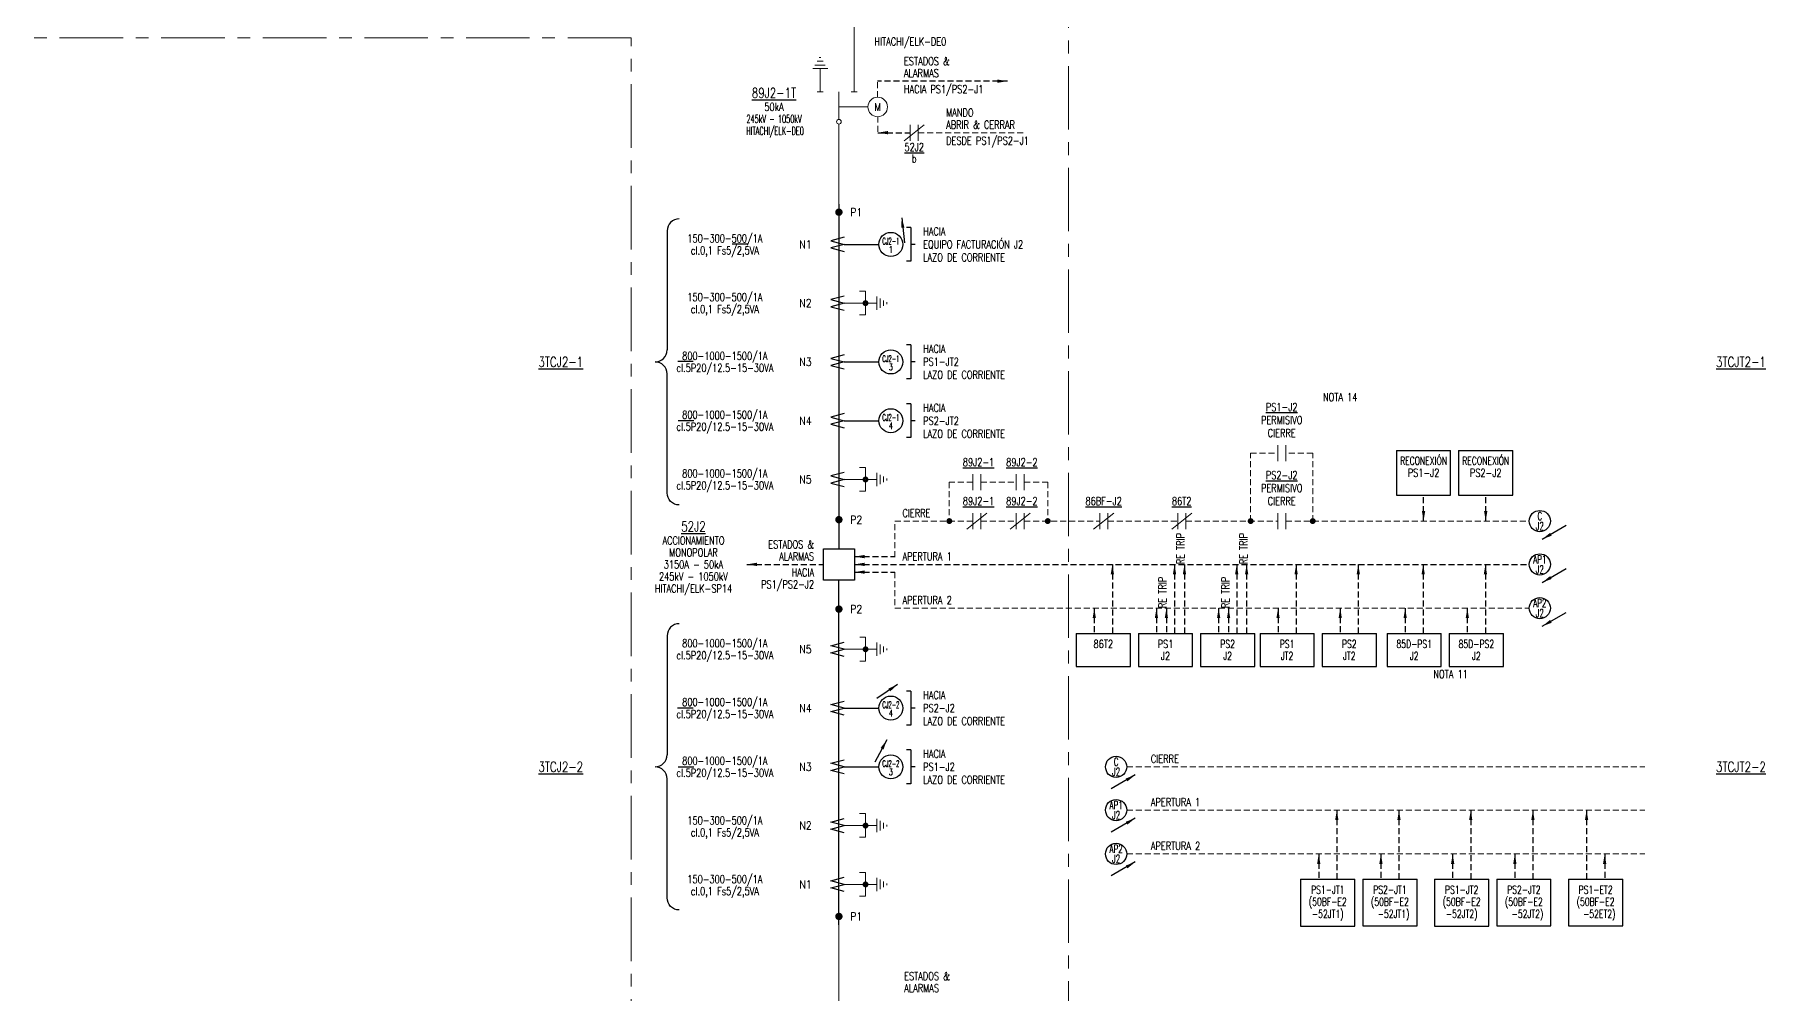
# Model space of a CAD drawing. Header units: millimetres. Extents: x 230619 to 232110, y 95653 to 96751.
# Drawn here: x 231124.3 to 231558.4, y 96261.8 to 96501.3 of the extents above; entities that cross this region are included whole.
import ezdxf
from ezdxf.enums import TextEntityAlignment as Align

# ---------------------------------------------------------------- set-up
doc = ezdxf.new("R2010")
doc.units = ezdxf.units.MM
doc.linetypes.add('CENTER', pattern=[50.8, 31.75, -6.35, 6.35, -6.35])
doc.linetypes.add('DASHED', pattern=[0.75, 0.5, -0.25])
for name, color, linetype in [('02TEXTOS', 2, 'Continuous'), ('2', 2, 'Continuous'), ('4', 4, 'Continuous'), ('ADICION D6 y D7', 7, 'Continuous')]:
    doc.layers.add(name, color=color, linetype=linetype)
for name, color, linetype, lineweight in [('BARRAS', 3, 'Continuous', 30), ('E-DIAG-1', 3, 'Continuous', 20), ('EL-Nivel-220kV', 30, 'Continuous', 20), ('EL-Simbolos', 6, 'Continuous', 20), ('Instalaciones 220 kV', 3, 'Continuous', 20), ('Símbolos', 6, 'Continuous', 20)]:
    doc.layers.add(name, color=color, linetype=linetype, lineweight=lineweight)
doc.styles.add('COLBUN2', font='romans.shx', dxfattribs={"width": 0.85})
doc.styles.add('ROMANS', font='romans', dxfattribs={"width": 0.85})
doc.styles.get("Standard").update_dxf_attribs({"font": 'arial.ttf'})
doc.styles.add('TRANSELEC', font='romans.shx', dxfattribs={"width": 0.85})
doc.dimstyles.new('ISO-25', dxfattribs={"dimtxt": 2.5, "dimasz": 2.5, "dimexe": 1.25, "dimexo": 0.625, "dimtad": 1, "dimtxsty": 'Standard', "dimcen": 2.5, "dimadec": 0, "dimazin": 0, "dimtfac": 1, "dimtmove": 0, "dimatfit": 3, "dimfxl": 1, "dimarcsym": 0})

# ---------------------------------------------------------------- blocks, each defined once
blk = doc.blocks.new('52TM')
at = {"layer": 'EL-Nivel-220kV', "linetype": 'ByBlock', "lineweight": -2, "ltscale": 10}
for p, q in [((-0.01, 85.02), (0, -1.1)), ((-0.01, -95.02), (0, -8.9))]:
    blk.add_line(p, q, dxfattribs=at)
at = {"layer": 'EL-Simbolos', "linetype": 'ByBlock', "lineweight": -2, "ltscale": 10}
blk.add_lwpolyline([(-3.9, -8.9), (-3.9, -1.1), (0, -1.1), (3.9, -1.1), (3.9, -8.9)], close=True, dxfattribs=at)
at = {"layer": 'Símbolos', "linetype": 'ByBlock', "lineweight": -2, "ltscale": 10}
for p, q in [((1.28, 76.72), (-2.02, 75.83)), ((-2.02, 75.83), (1.28, 74.95)), ((1.28, 74.95), (-2.02, 74.07)), ((-2.02, 74.07), (1.28, 73.18)), ((1.28, 62.03), (-2.02, 61.15)), ((-2.02, 61.15), (1.28, 60.27)), ((1.28, 60.27), (-2.02, 59.38)), ((-2.02, 59.38), (1.28, 58.5)), ((1.28, 47.35), (-2.02, 46.46)), ((-2.02, 46.46), (1.28, 45.58)), ((1.28, 45.58), (-2.02, 44.7)), ((-2.02, 44.7), (1.28, 43.82)), ((1.28, 32.66), (-2.02, 31.78)), ((-2.02, 31.78), (1.28, 30.9)), ((1.28, 30.9), (-2.02, 30.01)), ((-2.02, 30.01), (1.28, 29.13)), ((1.28, 17.98), (-2.02, 17.1)), ((-2.02, 17.1), (1.28, 16.21)), ((1.28, 16.21), (-2.02, 15.33)), ((-2.02, 15.33), (1.28, 14.45)), ((-2.01, -25.33), (1.29, -24.45)), ((1.29, -26.21), (-2.01, -25.33)), ((-2.01, -27.1), (1.29, -26.21)), ((1.29, -27.98), (-2.01, -27.1)), ((-2.01, -40.01), (1.29, -39.13)), ((1.29, -40.9), (-2.01, -40.01)), ((-2.01, -41.78), (1.29, -40.9)), ((1.29, -42.66), (-2.01, -41.78)), ((-2.01, -54.7), (1.29, -53.81)), ((1.29, -55.58), (-2.01, -54.7)), ((-2.01, -56.46), (1.29, -55.58)), ((1.29, -57.35), (-2.01, -56.46)), ((-2.02, -69.38), (1.28, -68.5)), ((1.28, -70.27), (-2.02, -69.38)), ((-2.02, -71.15), (1.28, -70.27)), ((1.28, -72.03), (-2.02, -71.15)), ((-2.02, -84.07), (1.28, -83.18)), ((1.28, -84.95), (-2.02, -84.07)), ((-2.02, -85.83), (1.28, -84.95)), ((1.28, -86.72), (-2.02, -85.83))]:
    blk.add_line(p, q, dxfattribs=at)
at = {"layer": 'Símbolos', "const_width": 0.94}
for points in [[(-0.46, 82.99, 1), (0.44, 82.99, 1)], [(-0.46, 6.17, 1), (0.44, 6.17, 1)], [(-0.46, -16.17, 1), (0.44, -16.17, 1)], [(-0.46, -92.95, 1), (0.44, -92.95, 1)]]:
    blk.add_lwpolyline(points, format="xyb", close=True, dxfattribs=at)
at = {"layer": '02TEXTOS', "style": 'ROMANS', "width": 0.85}
for s, p in [('P1', (4.31, 82.99)), ('P2', (4.32, 6.17)), ('P2', (4.32, -16.17)), ('P1', (4.31, -92.95))]:
    blk.add_text(s, height=2, dxfattribs=at).set_placement(p, align=Align.MIDDLE_CENTER)
blk = doc.blocks.new('*U39')
at = {"color": 0, "linetype": 'ByBlock', "ltscale": 5}
for points in [[(-4.7, 13.88), (-6.51, 13.88)], [(-3.42, 14.73), (-5.98, 14.73)], [(-3.95, 15.69), (-5.44, 15.69)], [(-4.48, 16.65), (-4.91, 16.65)], [(-4.7, 13.88), (-2.78, 13.88)], [(-4.7, 9.5), (-4.7, 13.88)], [(-4.7, 12.06), (-4.7, 9.5), (-4.7, 8.01)], [(-4.7, 8.01), (-4.7, 9.5)], [(-3.95, 8.01), (-5.44, 8.01)], [(0, 8.01), (0, 1.15)], [(4.59, 8.01), (3.1, 8.01)], [(0, 4.27), (7.26, 4.27)]]:
    blk.add_lwpolyline(points, dxfattribs=at)
for centre, radius in [((9.7, 4.27), 2.44), ((0, 0.57), 0.574)]:
    blk.add_circle(centre, radius, dxfattribs=at)
at = {"layer": '02TEXTOS', "lineweight": 60, "style": 'COLBUN2', "width": 0.85}
blk.add_text('M', height=1.95, dxfattribs=at).set_placement((9.7, 4.27), align=Align.MIDDLE_CENTER)
blk = doc.blocks.new('TIERRA')
at = {"layer": 'EL-Simbolos', "color": 6}
for p, q in [((-10.72, -0.22), (-10.72, 0.22)), ((-9.88, -0.7), (-9.88, 0.7)), ((-9.05, -1.19), (-9.05, 1.19)), ((-8.21, 0), (-8.21, 1.67)), ((-8.21, 0), (-8.21, -1.67)), ((-5.58, 0), (-8.21, 0)), ((-5.36, 2.93), (-3.89, 2.93)), ((-5.36, 0.22), (-5.36, 2.93)), ((-5.14, 0), (0, 0)), ((-5.36, -3), (-5.36, -0.22)), ((-5.36, -3), (-3.89, -3))]:
    blk.add_line(p, q, dxfattribs=at)
at = {"layer": 'EL-Simbolos', "color": 6, "const_width": 0.752}
blk.add_lwpolyline([(-5.72, 0, -1), (-5, 0, -1)], format="xyb", close=True, dxfattribs=at)

msp = doc.modelspace()

# ---------------------------------------------------------------- linework, layer by layer
at = {"layer": '02TEXTOS'}
for points in [[(231285.41, 96455.3, 0.414214), (231282.41, 96452.3), (231282.41, 96422.55)], [(231285.41, 96383.81, -0.414214), (231282.41, 96386.81), (231282.41, 96416.55)], [(231285.41, 96354.14, 0.414214), (231282.41, 96351.14), (231282.41, 96321.39)], [(231285.41, 96282.64, -0.414214), (231282.41, 96285.64), (231282.41, 96315.39)]]:
    msp.add_lwpolyline(points, format="xyb", dxfattribs=at)
for centre, radius in [((231338.32, 96448.92), 3), ((231338.32, 96419.55), 3), ((231338.33, 96404.87), 3), ((231500.55, 96379.79), 2.65), ((231500.55, 96368.97), 2.65), ((231500.55, 96358.04), 2.65), ((231338.33, 96333.08), 3), ((231338.33, 96318.39), 3), ((231394.64, 96318.39), 2.65), ((231394.64, 96307.58), 2.65), ((231394.64, 96296.64), 2.65)]:
    msp.add_circle(centre, radius, dxfattribs=at)
for centre, start, end in [((231279.41, 96422.55), 270, 0), ((231279.41, 96416.55), 0, 90), ((231279.41, 96321.39), 270, 0), ((231279.41, 96315.39), 0, 90)]:
    msp.add_arc(centre, 3, start, end, dxfattribs=at)
at = {"layer": '2'}
for p, q in [((231343.32, 96453.16), (231342.24, 96453.16)), ((231343.32, 96453.16), (231343.32, 96444.69)), ((231344.4, 96448.92), (231343.32, 96448.92)), ((231343.32, 96444.69), (231342.24, 96444.69)), ((231343.32, 96423.79), (231342.24, 96423.79)), ((231343.32, 96423.79), (231343.32, 96415.32)), ((231344.4, 96419.55), (231343.32, 96419.55)), ((231343.32, 96415.32), (231342.24, 96415.32)), ((231343.33, 96409.1), (231342.25, 96409.1)), ((231343.33, 96409.1), (231343.33, 96400.64)), ((231344.41, 96404.87), (231343.33, 96404.87)), ((231343.33, 96400.64), (231342.25, 96400.64)), ((231343.33, 96337.31), (231342.25, 96337.31)), ((231343.33, 96337.31), (231343.33, 96328.84)), ((231344.41, 96333.08), (231343.33, 96333.08)), ((231343.33, 96328.84), (231342.25, 96328.84)), ((231343.33, 96322.63), (231342.25, 96322.63)), ((231343.33, 96322.63), (231343.33, 96314.16)), ((231344.41, 96318.39), (231343.33, 96318.39)), ((231343.33, 96314.16), (231342.25, 96314.16))]:
    msp.add_line(p, q, dxfattribs=at)
at = {"layer": 'ADICION D6 y D7'}
for p, q in [((231298.68, 96449.06), (231302.56, 96449.06)), ((231285.05, 96419.77), (231288.94, 96419.77)), ((231285.2, 96404.93), (231289.08, 96404.93)), ((231285.03, 96333.12), (231288.92, 96333.12)), ((231285.17, 96318.39), (231289.06, 96318.39))]:
    msp.add_line(p, q, dxfattribs=at)
at = {"layer": 'BARRAS'}
for points in [[(231326.64, 96448.92), (231335.32, 96448.92)], [(231326.64, 96419.55), (231335.32, 96419.55)], [(231326.64, 96404.87), (231335.32, 96404.87)], [(231326.65, 96333.08), (231335.33, 96333.08)], [(231326.65, 96318.39), (231335.33, 96318.39)]]:
    msp.add_lwpolyline(points, dxfattribs=at)
at = {"layer": 'E-DIAG-1', "linetype": 'Continuous', "ltscale": 3}
msp.add_line((231341.68, 96474.83), (231346.68, 96478.83), dxfattribs=at)
at = {"layer": 'E-DIAG-1', "linetype": 'DASHED', "ltscale": 3}
msp.add_line((231360.83, 96389.51), (231369.67, 96389.51), dxfattribs=at)
at = {"layer": 'E-DIAG-1', "ltscale": 3}
for p, q in [((231357.33, 96377.79), (231362.34, 96381.79)), ((231368.17, 96377.79), (231373.17, 96381.79)), ((231389.02, 96377.79), (231394.03, 96381.79)), ((231408.53, 96377.79), (231413.53, 96381.79))]:
    msp.add_line(p, q, dxfattribs=at)
at = {"layer": 'E-DIAG-1', "linetype": 'DASHED', "ltscale": 3}
for points in [[(231335.01, 96485.7), (231335.01, 96489.7)], [(231335.08, 96480.83), (231335.08, 96476.83)], [(231345.18, 96476.83), (231372.02, 96476.83)], [(231428.27, 96379.79), (231428.27, 96396.79), (231435.03, 96396.79)], [(231443.79, 96379.79), (231443.79, 96396.79), (231437.03, 96396.79)], [(231358.83, 96389.51), (231352.95, 96389.51), (231352.95, 96379.79)], [(231371.67, 96389.51), (231377.55, 96389.51), (231377.55, 96379.79)], [(231339.3, 96370.79), (231339.3, 96379.79), (231358.83, 96379.79)], [(231360.83, 96379.79), (231369.67, 96379.79)], [(231371.67, 96379.79), (231390.53, 96379.79)], [(231392.53, 96379.79), (231410.03, 96379.79)], [(231412.03, 96379.79), (231435.03, 96379.79)], [(231437.03, 96379.79), (231497.9, 96379.79)], [(231339.3, 96367.04), (231339.3, 96358.04), (231497.9, 96358.04)], [(231397.3, 96318.39), (231526.77, 96318.39)], [(231397.3, 96307.58), (231526.77, 96307.58)], [(231397.3, 96296.64), (231526.77, 96296.64)]]:
    msp.add_lwpolyline(points, dxfattribs=at)
at = {"layer": 'E-DIAG-1', "linetype": 'Continuous', "ltscale": 3}
for points in [[(231343.18, 96478.83), (231343.18, 96474.83)], [(231345.18, 96478.83), (231345.18, 96474.83)]]:
    msp.add_lwpolyline(points, dxfattribs=at)
at = {"layer": 'E-DIAG-1', "ltscale": 3}
for points in [[(231435.03, 96398.79), (231435.03, 96394.79)], [(231437.03, 96398.79), (231437.03, 96394.79)], [(231358.83, 96391.51), (231358.83, 96387.51)], [(231360.83, 96391.51), (231360.83, 96387.51)], [(231369.67, 96391.51), (231369.67, 96387.51)], [(231371.67, 96391.51), (231371.67, 96387.51)], [(231358.83, 96381.79), (231358.83, 96377.79)], [(231360.83, 96381.79), (231360.83, 96377.79)], [(231369.67, 96381.79), (231369.67, 96377.79)], [(231371.67, 96381.79), (231371.67, 96377.79)], [(231390.53, 96381.79), (231390.53, 96377.79)], [(231392.53, 96381.79), (231392.53, 96377.79)], [(231410.03, 96381.79), (231410.03, 96377.79)], [(231412.03, 96381.79), (231412.03, 96377.79)], [(231435.03, 96381.79), (231435.03, 96377.79)], [(231437.03, 96381.79), (231437.03, 96377.79)]]:
    msp.add_lwpolyline(points, dxfattribs=at)
at = {"layer": 'EL-Nivel-220kV'}
for points in [[(231329.19, 96487), (231329.19, 96520), (231186.69, 96520), (231186.69, 96540)], [(231325.35, 96458.99), (231325.35, 96478.99)], [(231325.35, 96258.95), (231325.35, 96278.95)]]:
    msp.add_lwpolyline(points, dxfattribs=at)
at = {"layer": 'EL-Simbolos', "color": 6, "const_width": 0.752}
for points in [[(231353.31, 96379.79, -1), (231352.59, 96379.79, -1)], [(231377.91, 96379.79, -1), (231377.19, 96379.79, -1)], [(231428.63, 96379.79, -1), (231427.91, 96379.79, -1)], [(231444.15, 96379.79, -1), (231443.43, 96379.79, -1)]]:
    msp.add_lwpolyline(points, format="xyb", close=True, dxfattribs=at)
at = {"layer": 'Instalaciones 220 kV', "linetype": 'CENTER', "ltscale": 0.5}
for points in [[(231404.57, 96033.12), (231404.57, 96193.68), (231273.43, 96193.68), (231273.43, 96500.53), (231027.19, 96500.53), (231027.19, 96601.48), (231111.03, 96601.48), (231111.03, 96562.53), (231077.19, 96562.53), (231077.19, 96544.27), (231128.03, 96544.27), (231128.03, 96651.96)], [(231251.61, 96651.96), (231251.61, 96544.27), (231382.75, 96544.27), (231382.75, 96242.78), (231568.43, 96242.78), (231568.43, 96544.27), (231708.53, 96544.27)]]:
    msp.add_lwpolyline(points, dxfattribs=at)
at = {"layer": 'Símbolos', "lineweight": -3}
for points in [[(231464.72, 96397.45), (231464.72, 96386.26), (231478.26, 96386.26), (231478.26, 96397.45)], [(231464.72, 96397.45), (231478.26, 96397.45)], [(231480.26, 96397.45), (231480.26, 96386.26), (231493.8, 96386.26), (231493.8, 96397.45)], [(231480.26, 96397.45), (231493.8, 96397.45)], [(231464.72, 96386.26), (231478.26, 96386.26)], [(231480.26, 96386.26), (231493.8, 96386.26)], [(231384.67, 96351.68), (231384.67, 96343.49), (231398.21, 96343.49), (231398.21, 96351.68)], [(231384.67, 96351.68), (231398.21, 96351.68)], [(231400.21, 96351.68), (231400.21, 96343.49), (231413.75, 96343.49), (231413.75, 96351.68)], [(231400.21, 96351.68), (231413.75, 96351.68)], [(231415.75, 96351.68), (231415.75, 96343.49), (231429.29, 96343.49), (231429.29, 96351.68)], [(231415.75, 96351.68), (231429.29, 96351.68)], [(231430.61, 96351.68), (231430.61, 96343.49), (231444.15, 96343.49), (231444.15, 96351.68)], [(231430.61, 96351.68), (231444.15, 96351.68)], [(231446.15, 96351.68), (231446.15, 96343.49), (231459.69, 96343.49), (231459.69, 96351.68)], [(231446.15, 96351.68), (231459.69, 96351.68)], [(231462.38, 96351.68), (231462.38, 96343.49), (231475.92, 96343.49), (231475.92, 96351.68)], [(231462.38, 96351.68), (231475.92, 96351.68)], [(231477.92, 96351.68), (231477.92, 96343.49), (231491.46, 96343.49), (231491.46, 96351.68)], [(231477.92, 96351.68), (231491.46, 96351.68)], [(231440.77, 96290.29), (231454.31, 96290.29)], [(231440.77, 96290.29), (231440.77, 96278.57), (231454.31, 96278.57), (231454.31, 96290.29)], [(231456.31, 96290.29), (231469.86, 96290.29)], [(231456.31, 96290.29), (231456.31, 96278.66), (231469.86, 96278.66), (231469.86, 96290.29)], [(231474.25, 96290.29), (231487.79, 96290.29)], [(231474.25, 96290.29), (231474.25, 96278.57), (231487.79, 96278.57), (231487.79, 96290.29)], [(231489.79, 96290.29), (231503.33, 96290.29)], [(231489.79, 96290.29), (231489.79, 96278.66), (231503.33, 96278.66), (231503.33, 96290.29)], [(231507.73, 96290.29), (231507.73, 96278.66), (231521.27, 96278.66), (231521.27, 96290.29)], [(231507.73, 96290.29), (231521.27, 96290.29)]]:
    msp.add_lwpolyline(points, dxfattribs=at)

# ---------------------------------------------------------------- block references
at = {"rotation": 180}
for p in [(231326.64, 96434.24), (231326.64, 96390.19), (231326.65, 96347.76), (231326.64, 96303.71), (231326.64, 96289.02)]:
    msp.add_blockref('TIERRA', p, dxfattribs=at)
at = {"layer": '4', "color": 6}
msp.add_blockref('52TM', (231325.36, 96373.97), dxfattribs=at)
at = {"layer": 'Símbolos'}
msp.add_blockref('*U39', (231325.35, 96478.99), dxfattribs=at)

# ---------------------------------------------------------------- texts
at = {"layer": '02TEXTOS'}
for style, width, p in [('COLBUN2', 0.75, (231343.2, 96498.6)), ('TRANSELEC', 0.6, (231309.39, 96476.26))]:
    msp.add_text('HITACHI/ELK-DE0', height=2, dxfattribs=dict(at, style=style, width=width)).set_placement(p, align=Align.CENTER)
at = {"layer": '02TEXTOS', "style": 'TRANSELEC', "width": 0.75}
for s, p in [('ESTADOS &', (231341.61, 96494.7)), ('ALARMAS', (231341.61, 96491.7)), ('HACIA PS1/PS2-J1', (231341.61, 96487.7)), ('ABRIR & CERRAR', (231352.14, 96478.83)), ('MANDO', (231352.14, 96481.83)), ('DESDE PS1/PS2-J1', (231352.14, 96474.83)), ('HACIA', (231346.4, 96452.17)), ('EQUIPO FACTURACIÓN J2', (231346.4, 96448.92)), ('LAZO DE CORRIENTE', (231346.4, 96445.67)), ('HACIA', (231346.41, 96422.85)), ('PS1-JT2', (231346.41, 96419.6)), ('LAZO DE CORRIENTE', (231346.41, 96416.35)), ('HACIA', (231346.41, 96408.09)), ('PS2-JT2', (231346.41, 96404.84)), ('LAZO DE CORRIENTE', (231346.41, 96401.59)), ('CIERRE', (231341.23, 96381.79)), ('APERTURA 1', (231341.23, 96370.97)), ('APERTURA 2', (231341.23, 96360.04)), ('HACIA', (231346.41, 96336.33)), ('PS2-J2', (231346.41, 96333.08)), ('LAZO DE CORRIENTE', (231346.41, 96329.83)), ('HACIA', (231346.41, 96321.64)), ('PS1-J2', (231346.41, 96318.39)), ('CIERRE', (231403.32, 96320.39)), ('LAZO DE CORRIENTE', (231346.41, 96315.14)), ('APERTURA 1', (231403.32, 96309.58)), ('APERTURA 2', (231403.32, 96298.64)), ('ESTADOS &', (231341.64, 96266.12)), ('ALARMAS', (231341.64, 96263.12))]:
    msp.add_text(s, height=2, dxfattribs=at).set_placement(p, align=Align.MIDDLE_LEFT)
at = {"layer": '02TEXTOS'}
for s, height, style, width, p in [('%%U89J2-1T', 2.5, 'COLBUN2', 0.75, (231309.12, 96486.76)), ('50kA', 2, 'COLBUN2', 0.75, (231309.13, 96483.26)), ('245kV - 1050kV', 2, 'TRANSELEC', 0.6, (231309.13, 96480.26)), ('%%U52J2', 2, 'TRANSELEC', 0.75, (231344.18, 96473.23)), ('b', 2, 'TRANSELEC', 0.75, (231344.18, 96470.35)), ('150-300-500/1A', 2, 'COLBUN2', 0.75, (231296.85, 96450.42)), ('N1', 2, 'COLBUN2', 0.85, (231317, 96448.92)), ('CJ2-1', 1.6, 'TRANSELEC', 0.5, (231338.32, 96449.72)), ('cl.0,1 Fs5/2,5VA', 2, 'COLBUN2', 0.75, (231296.85, 96447.42)), ('1', 1.6, 'TRANSELEC', 0.7, (231338.32, 96447.65)), ('150-300-500/1A', 2, 'COLBUN2', 0.75, (231296.85, 96435.74)), ('cl.0,1 Fs5/2,5VA', 2, 'COLBUN2', 0.75, (231296.85, 96432.74)), ('N2', 2, 'COLBUN2', 0.85, (231317, 96434.24)), ('%%U3TCJ2-1', 2.5, 'COLBUN2', 0.75, (231255.82, 96419.55)), ('cl.5P20/12.5-15-30VA', 2, 'COLBUN2', 0.75, (231296.85, 96418.05)), ('800-1000-1500/1A', 2, 'COLBUN2', 0.75, (231296.85, 96421.05)), ('N3', 2, 'COLBUN2', 0.85, (231317, 96419.55)), ('CJ2-1', 1.6, 'TRANSELEC', 0.5, (231338.32, 96420.35)), ('3', 1.6, 'TRANSELEC', 0.7, (231338.32, 96418.28)), ('%%U3TCJT2-1', 2.5, 'COLBUN2', 0.75, (231550.82, 96419.55)), ('800-1000-1500/1A', 2, 'COLBUN2', 0.75, (231296.85, 96406.37)), ('CJ2-1', 1.6, 'TRANSELEC', 0.5, (231338.33, 96405.67)), ('PERMISIVO', 2, 'TRANSELEC', 0.75, (231436.03, 96405.04)), ('%%UPS1-J2', 2, 'TRANSELEC', 0.75, (231436.03, 96408.28)), ('cl.5P20/12.5-15-30VA', 2, 'COLBUN2', 0.75, (231296.85, 96403.37)), ('N4', 2, 'COLBUN2', 0.85, (231317, 96404.87)), ('4', 1.6, 'TRANSELEC', 0.7, (231338.33, 96403.59)), ('CIERRE', 2, 'TRANSELEC', 0.75, (231436.03, 96401.79)), ('800-1000-1500/1A', 2, 'COLBUN2', 0.75, (231296.85, 96391.69)), ('%%U89J2-1', 2, 'TRANSELEC', 0.75, (231360.25, 96394.51)), ('%%U89J2-2', 2, 'TRANSELEC', 0.75, (231371.09, 96394.51)), ('RECONEXIÓN', 2, 'ROMANS', 0.7, (231471.49, 96394.86)), ('RECONEXIÓN', 2, 'ROMANS', 0.7, (231487.03, 96394.86)), ('cl.5P20/12.5-15-30VA', 2, 'COLBUN2', 0.75, (231296.85, 96388.69)), ('N5', 2, 'COLBUN2', 0.85, (231317, 96390.19)), ('PERMISIVO', 2, 'TRANSELEC', 0.75, (231436.03, 96388.04)), ('%%UPS2-J2', 2, 'TRANSELEC', 0.75, (231436.03, 96391.28)), ('PS1-J2', 2, 'ROMANS', 0.75, (231471.49, 96391.86)), ('PS2-J2', 2, 'ROMANS', 0.75, (231487.03, 96391.86)), ('%%U89J2-1', 2, 'TRANSELEC', 0.75, (231360.25, 96384.79)), ('%%U89J2-2', 2, 'TRANSELEC', 0.75, (231371.09, 96384.79)), ('%%U86BF-J2', 2, 'TRANSELEC', 0.75, (231391.53, 96384.79)), ('%%U86T2', 2, 'TRANSELEC', 0.75, (231411.03, 96384.79)), ('CIERRE', 2, 'TRANSELEC', 0.75, (231436.03, 96384.79)), ('C', 2, 'ROMANS', 0.65, (231500.55, 96381.04)), ('ACCIONAMIENTO', 2, 'COLBUN2', 0.75, (231288.99, 96374.94)), ('%%U52J2', 2.5, 'COLBUN2', 0.75, (231288.99, 96378.44)), ('J2', 2, 'ROMANS', 0.65, (231500.55, 96378.54)), ('MONOPOLAR', 2, 'COLBUN2', 0.75, (231288.99, 96371.94)), ('AP1', 2, 'ROMANS', 0.65, (231500.55, 96370.22)), ('245kV - 1050kV', 2, 'COLBUN2', 0.75, (231288.99, 96365.94)), ('3150A - 50kA', 2, 'COLBUN2', 0.75, (231288.99, 96368.94)), ('J2', 2, 'ROMANS', 0.65, (231500.55, 96367.72)), ('HITACHI/ELK-SP14', 2, 'COLBUN2', 0.75, (231288.99, 96362.94)), ('AP2', 2, 'ROMANS', 0.65, (231500.55, 96359.29)), ('J2', 2, 'ROMANS', 0.65, (231500.55, 96356.79)), ('800-1000-1500/1A', 2, 'COLBUN2', 0.75, (231296.85, 96349.26)), ('86T2', 2, 'ROMANS', 0.75, (231391.44, 96349.09)), ('PS1', 2, 'ROMANS', 0.75, (231406.98, 96349.09)), ('PS2', 2, 'ROMANS', 0.7, (231422.52, 96349.09)), ('PS1', 2, 'ROMANS', 0.7, (231437.38, 96349.09)), ('PS2', 2, 'ROMANS', 0.7, (231452.92, 96349.09)), ('85D-PS1', 2, 'ROMANS', 0.7, (231469.15, 96349.09)), ('85D-PS2', 2, 'ROMANS', 0.7, (231484.69, 96349.09)), ('cl.5P20/12.5-15-30VA', 2, 'COLBUN2', 0.75, (231296.85, 96346.26)), ('N5', 2, 'COLBUN2', 0.85, (231317, 96347.76)), ('J2', 2, 'ROMANS', 0.75, (231406.98, 96346.09)), ('J2', 2, 'ROMANS', 0.7, (231422.52, 96346.09)), ('JT2', 2, 'ROMANS', 0.7, (231437.38, 96346.09)), ('JT2', 2, 'ROMANS', 0.7, (231452.92, 96346.09)), ('J2', 2, 'ROMANS', 0.7, (231469.15, 96346.09)), ('J2', 2, 'ROMANS', 0.7, (231484.69, 96346.09)), ('cl.5P20/12.5-15-30VA', 2, 'COLBUN2', 0.75, (231296.85, 96331.58)), ('800-1000-1500/1A', 2, 'COLBUN2', 0.75, (231296.85, 96334.58)), ('N4', 2, 'COLBUN2', 0.85, (231317, 96333.08)), ('CJ2-2', 1.6, 'TRANSELEC', 0.5, (231338.33, 96333.88)), ('4', 1.6, 'TRANSELEC', 0.7, (231338.33, 96331.8)), ('%%U3TCJ2-2', 2.5, 'COLBUN2', 0.75, (231255.82, 96318.39)), ('800-1000-1500/1A', 2, 'COLBUN2', 0.75, (231296.85, 96319.89)), ('N3', 2, 'COLBUN2', 0.85, (231317, 96318.39)), ('CJ2-2', 1.6, 'TRANSELEC', 0.5, (231338.33, 96319.19)), ('C', 2, 'ROMANS', 0.65, (231394.64, 96319.64)), ('%%U3TCJT2-2', 2.5, 'COLBUN2', 0.75, (231550.82, 96318.39)), ('cl.5P20/12.5-15-30VA', 2, 'COLBUN2', 0.75, (231296.85, 96316.89)), ('3', 1.6, 'TRANSELEC', 0.7, (231338.33, 96317.12)), ('J2', 2, 'ROMANS', 0.65, (231394.64, 96317.14)), ('150-300-500/1A', 2, 'COLBUN2', 0.75, (231296.85, 96305.01)), ('AP1', 2, 'ROMANS', 0.65, (231394.64, 96308.83)), ('J2', 2, 'ROMANS', 0.65, (231394.64, 96306.33)), ('cl.0,1 Fs5/2,5VA', 2, 'COLBUN2', 0.75, (231296.85, 96302.01)), ('N2', 2, 'COLBUN2', 0.85, (231317.01, 96303.71)), ('AP2', 2, 'ROMANS', 0.65, (231394.64, 96297.89)), ('J2', 2, 'ROMANS', 0.65, (231394.64, 96295.39)), ('150-300-500/1A', 2, 'COLBUN2', 0.75, (231296.85, 96290.33)), ('cl.0,1 Fs5/2,5VA', 2, 'COLBUN2', 0.75, (231296.85, 96287.33)), ('N1', 2, 'COLBUN2', 0.85, (231317.01, 96289.02)), ('(50BF-E2', 2, 'ROMANS', 0.7, (231447.54, 96284.69)), ('PS1-JT1', 2, 'ROMANS', 0.7, (231447.54, 96287.69)), ('(50BF-E2', 2, 'ROMANS', 0.7, (231463.08, 96284.69)), ('PS2-JT1', 2, 'ROMANS', 0.7, (231463.08, 96287.69)), ('(50BF-E2', 2, 'ROMANS', 0.7, (231481.02, 96284.69)), ('PS1-JT2', 2, 'ROMANS', 0.7, (231481.02, 96287.69)), ('(50BF-E2', 2, 'ROMANS', 0.7, (231496.56, 96284.69)), ('PS2-JT2', 2, 'ROMANS', 0.7, (231496.56, 96287.69)), ('(50BF-E2', 2, 'ROMANS', 0.7, (231514.5, 96284.69)), ('PS1-ET2', 2, 'ROMANS', 0.7, (231514.5, 96287.69)), ('-52JT1)', 2, 'ROMANS', 0.7, (231447.54, 96281.64)), ('-52JT1)', 2, 'ROMANS', 0.7, (231463.99, 96281.64)), ('-52JT2)', 2, 'ROMANS', 0.7, (231481.02, 96281.64)), ('-52JT2)', 2, 'ROMANS', 0.7, (231497.47, 96281.64)), ('-52ET2)', 2, 'ROMANS', 0.7, (231515.41, 96281.64))]:
    msp.add_text(s, height=height, dxfattribs=dict(at, style=style, width=width)).set_placement(p, align=Align.MIDDLE_CENTER)
at = {"layer": '02TEXTOS', "style": 'TRANSELEC', "width": 0.75}
for s, p in [('NOTA 14', (231454.96, 96410.76)), ('ESTADOS &', (231319.14, 96373.97)), ('ALARMAS', (231319.14, 96370.97)), ('HACIA', (231319.14, 96366.97)), ('PS1/PS2-J2', (231319.14, 96363.97)), ('NOTA 11', (231482.55, 96341.56))]:
    msp.add_text(s, height=2, dxfattribs=at).set_placement(p, align=Align.MIDDLE_RIGHT)
for p in [(231410.73, 96372.9), (231426.46, 96372.9), (231406.21, 96361.96), (231421.95, 96361.96)]:
    msp.add_text('RE TRIP', height=2, rotation=90, dxfattribs=at).set_placement(p, align=Align.MIDDLE_CENTER)

# ---------------------------------------------------------------- leaders
at = {"layer": '02TEXTOS'}
for points in [[(231341.04, 96455.58), (231341.75, 96449.3)], [(231501.16, 96375.25), (231507.17, 96378.74)], [(231501.16, 96364.44), (231507.17, 96367.92)], [(231501.16, 96353.5), (231507.17, 96356.99)], [(231340.01, 96339), (231334.8, 96335.43)], [(231337.33, 96325.12), (231334.31, 96319.57)], [(231399.43, 96316.38), (231393.42, 96312.89)], [(231399.43, 96305.57), (231393.42, 96302.08)], [(231399.43, 96294.63), (231393.42, 96291.14)]]:
    msp.add_leader(points, dimstyle='ISO-25', override={"dimgap": 0.625, "dimtad": 0}, dxfattribs=at)
at = {"layer": 'E-DIAG-1', "linetype": 'DASHED', "ltscale": 3}
for points, override in [([(231367.48, 96489.7), (231335.01, 96489.7)], {"dimscale": 1, "dimgap": 0.625, "dimtad": 0}), ([(231335.08, 96476.83), (231343.18, 96476.83)], {"dimscale": 1, "dimtad": 0}), ([(231471.49, 96379.79), (231471.49, 96386.26)], {"dimtad": 0}), ([(231487.03, 96379.79), (231487.03, 96386.26)], {"dimtad": 0}), ([(231329.26, 96370.91), (231339.3, 96370.91)], {"dimtad": 0}), ([(231302.35, 96368.97), (231321.46, 96368.97)], {"dimscale": 1, "dimgap": 0.625, "dimtad": 0}), ([(231329.26, 96368.97), (231497.9, 96368.97)], {"dimtad": 0}), ([(231329.26, 96367.04), (231339.3, 96367.04)], {"dimtad": 0}), ([(231393.7, 96368.97), (231393.7, 96351.68)], {"dimtad": 0}), ([(231409.24, 96368.97), (231409.24, 96351.68)], {"dimtad": 0}), ([(231411.73, 96368.97), (231411.73, 96351.68)], {"dimtad": 0}), ([(231424.78, 96368.97), (231424.78, 96351.68)], {"dimtad": 0}), ([(231427.27, 96368.97), (231427.27, 96351.68)], {"dimtad": 0}), ([(231439.64, 96368.97), (231439.64, 96351.68)], {"dimtad": 0}), ([(231455.18, 96368.97), (231455.18, 96351.68)], {"dimtad": 0}), ([(231471.4, 96368.97), (231471.4, 96351.68)], {"dimtad": 0}), ([(231486.95, 96368.97), (231486.95, 96351.68)], {"dimtad": 0}), ([(231389.18, 96358.04), (231389.18, 96351.68)], {"dimtad": 0}), ([(231404.72, 96358.04), (231404.72, 96351.68)], {"dimtad": 0}), ([(231407.21, 96358.04), (231407.21, 96351.68)], {"dimtad": 0}), ([(231420.27, 96358.04), (231420.27, 96351.68)], {"dimtad": 0}), ([(231422.76, 96358.04), (231422.76, 96351.68)], {"dimtad": 0}), ([(231435.12, 96358.04), (231435.12, 96351.68)], {"dimtad": 0}), ([(231450.66, 96358.04), (231450.66, 96351.68)], {"dimtad": 0}), ([(231466.89, 96358.04), (231466.89, 96351.68)], {"dimtad": 0}), ([(231482.43, 96358.04), (231482.43, 96351.68)], {"dimtad": 0}), ([(231449.8, 96307.58), (231449.8, 96290.29)], {"dimtad": 0}), ([(231465.34, 96307.58), (231465.34, 96290.29)], {"dimtad": 0}), ([(231483.28, 96307.58), (231483.28, 96290.29)], {"dimtad": 0}), ([(231498.82, 96307.58), (231498.82, 96290.29)], {"dimtad": 0}), ([(231512.24, 96307.58), (231512.24, 96290.29)], {"dimtad": 0}), ([(231445.29, 96296.64), (231445.29, 96290.29)], {"dimtad": 0}), ([(231460.83, 96296.64), (231460.83, 96290.29)], {"dimtad": 0}), ([(231478.76, 96296.64), (231478.76, 96290.29)], {"dimtad": 0}), ([(231494.31, 96296.64), (231494.31, 96290.29)], {"dimtad": 0}), ([(231516.76, 96296.64), (231516.76, 96290.29)], {"dimtad": 0})]:
    msp.add_leader(points, dimstyle='ISO-25', override=override, dxfattribs=at)

doc.saveas('drawing.dxf')
